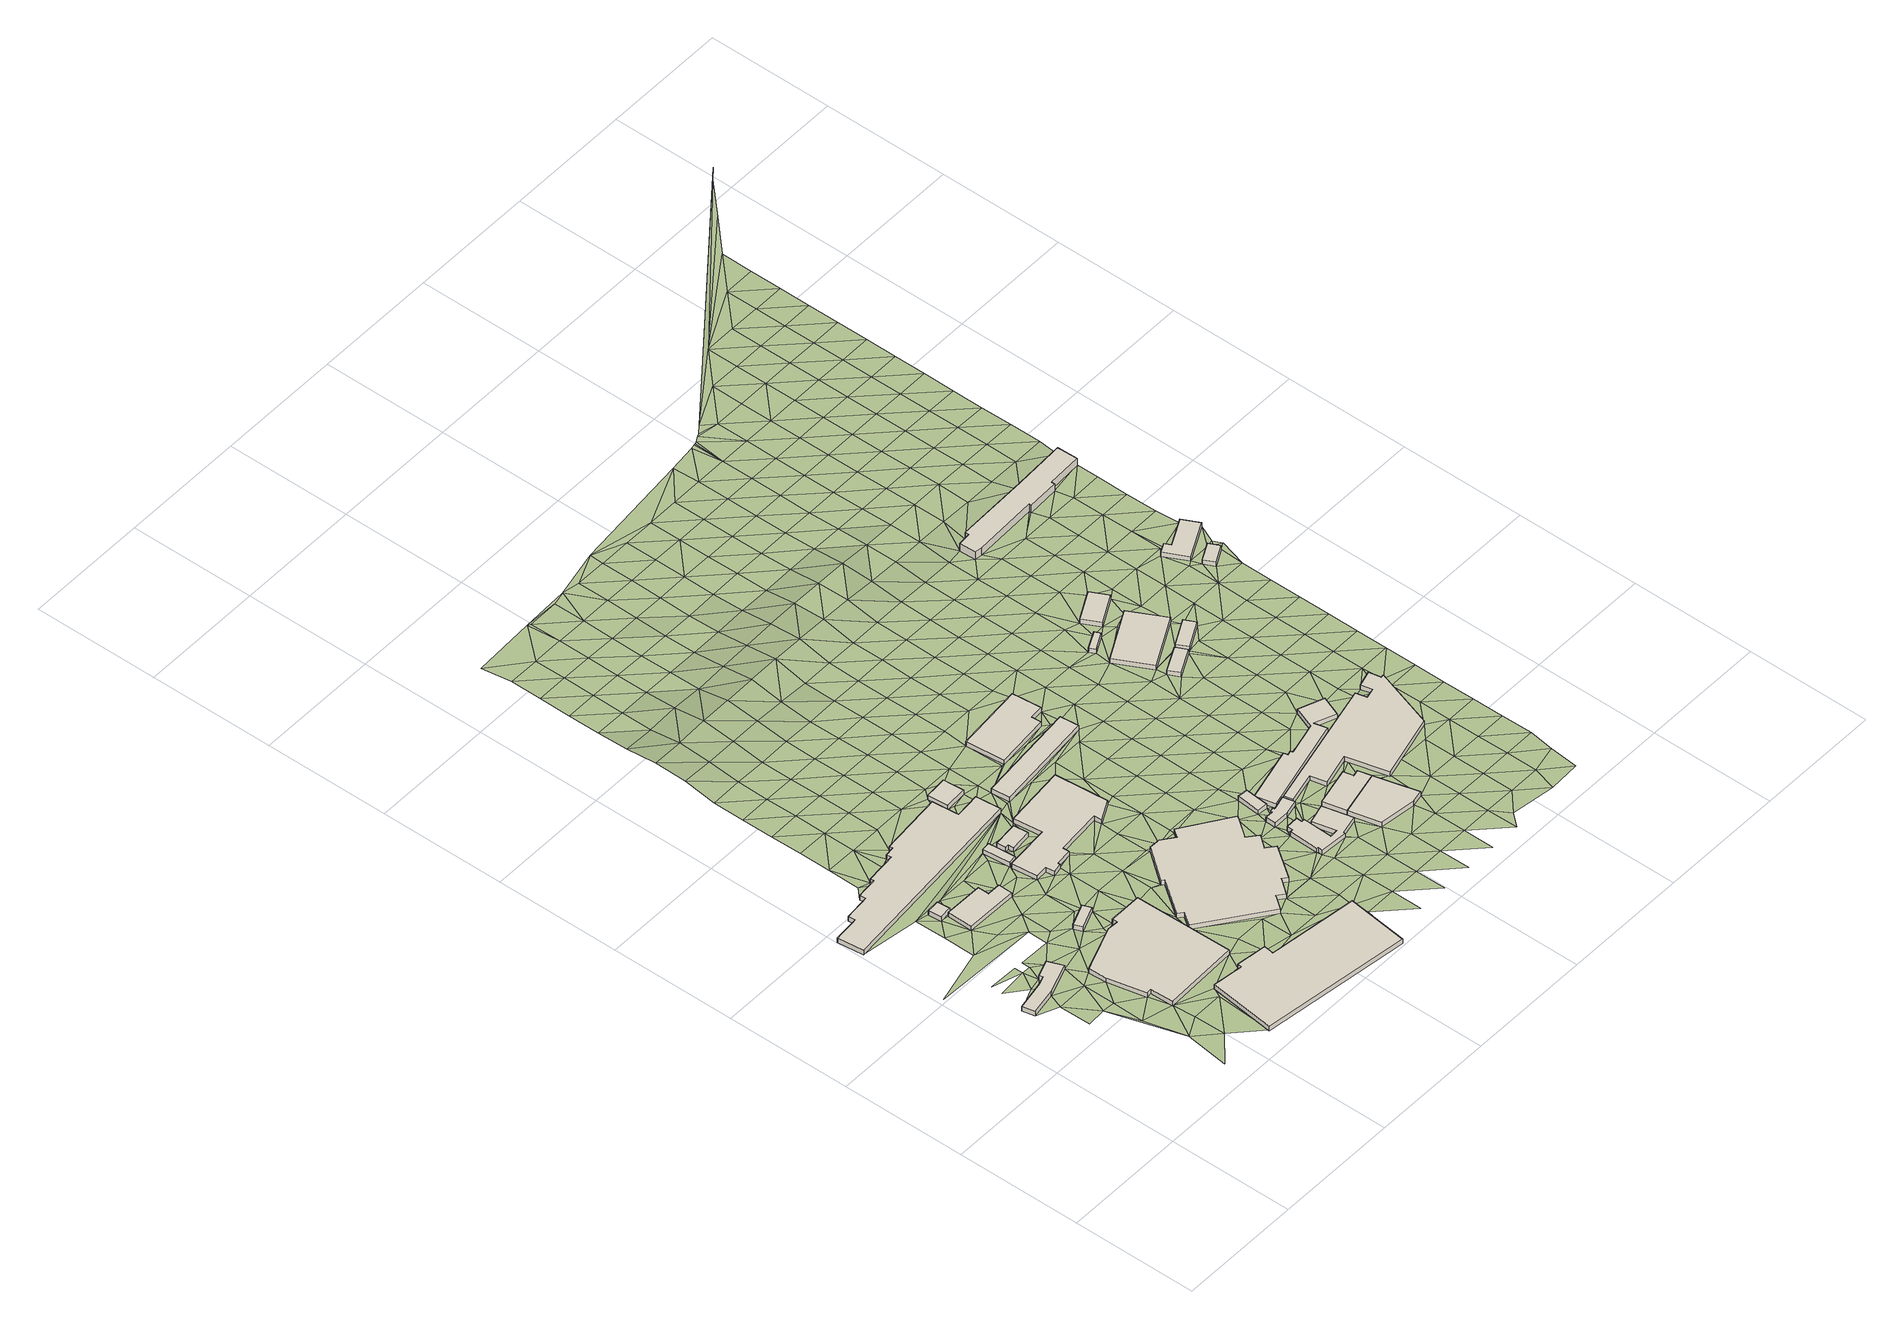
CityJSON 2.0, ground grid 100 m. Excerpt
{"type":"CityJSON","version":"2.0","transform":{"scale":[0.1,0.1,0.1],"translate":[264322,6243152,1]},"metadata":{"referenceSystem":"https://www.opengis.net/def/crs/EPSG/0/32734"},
"CityObjects":{
"building1":{"type":"Building","attributes":{"building":"industrial","building:levels":1,"building_height":4.1,"plus_code":"4FRW3FG2+7CH","ground_height":2.65,"roof_height":6.75},"geometry":[{"type":"Solid","lod":"1","boundaries":[[[[0,1,2,3]],[[1,4,5,2]],[[4,6,7,5]],[[6,8,9,7]],[[8,10,11,9]],[[10,12,13,11]],[[12,14,15,13]],[[14,0,3,15]],[[3,2,5,7,9,11,13,15]],[[14,12,10,8,6,4,1,0]]]]}]},
"building2":{"type":"Building","attributes":{"building":"industrial","building:levels":1,"building_height":4.1,"plus_code":"4FRW3FG2+JFH","ground_height":2.95,"roof_height":7.05},"geometry":[{"type":"Solid","lod":"1","boundaries":[[[[16,17,18,19]],[[17,20,21,18]],[[20,22,23,21]],[[22,16,19,23]],[[19,18,21,23]],[[22,20,17,16]]]]}]},
"building3":{"type":"Building","attributes":{"building":"industrial","building:levels":1,"building_height":4.1,"plus_code":"4FRW3FG2+GHW","ground_height":3.2,"roof_height":7.3},"geometry":[{"type":"Solid","lod":"1","boundaries":[[[[24,25,26,27]],[[25,28,29,26]],[[28,30,31,29]],[[30,32,33,31]],[[32,34,35,33]],[[34,24,27,35]],[[27,26,29,31,33,35]],[[34,32,30,28,25,24]]]]}]},
"building4":{"type":"Building","attributes":{"building":"industrial","building:levels":1,"building_height":4.1,"plus_code":"4FRW3FG2+4P8","ground_height":2.82,"roof_height":6.92},"geometry":[{"type":"Solid","lod":"1","boundaries":[[[[36,37,38,39]],[[37,40,41,38]],[[40,42,43,41]],[[42,44,45,43]],[[44,46,47,45]],[[46,48,49,47]],[[48,50,51,49]],[[50,52,53,51]],[[52,54,55,53]],[[54,36,39,55]],[[39,38,41,43,45,47,49,51,53,55]],[[54,52,50,48,46,44,42,40,37,36]]]]}]},
"building5":{"type":"Building","attributes":{"building":"industrial","building:levels":1,"building_height":4.1,"plus_code":"4FRW3FG2+QJ7","ground_height":2.25,"roof_height":6.35},"geometry":[{"type":"Solid","lod":"1","boundaries":[[[[56,57,58,59]],[[57,60,61,58]],[[60,62,63,61]],[[62,64,65,63]],[[64,66,67,65]],[[66,68,69,67]],[[68,70,71,69]],[[70,72,73,71]],[[72,74,75,73]],[[74,76,77,75]],[[76,78,79,77]],[[78,80,81,79]],[[80,82,83,81]],[[82,84,85,83]],[[84,86,87,85]],[[86,56,59,87]],[[59,58,61,63,65,67,69,71,73,75,77,79,81,83,85,87]],[[86,84,82,80,78,76,74,72,70,68,66,64,62,60,57,56]]]]}]},
"building6":{"type":"Building","attributes":{"building":"industrial","building:levels":1,"building_height":4.1,"plus_code":"4FRW3FG2+8PW","ground_height":2.85,"roof_height":6.95},"geometry":[{"type":"Solid","lod":"1","boundaries":[[[[88,89,90,91]],[[89,92,93,90]],[[92,94,95,93]],[[94,88,91,95]],[[91,90,93,95]],[[94,92,89,88]]]]}]},
"building7":{"type":"Building","attributes":{"building":"industrial","building:levels":1,"building_height":4.1,"plus_code":"4FRW3FF2+RX8","ground_height":3.36,"roof_height":7.46},"geometry":[{"type":"Solid","lod":"1","boundaries":[[[[96,97,98,99]],[[97,100,101,98]],[[100,102,103,101]],[[102,104,105,103]],[[104,106,107,105]],[[106,108,109,107]],[[108,110,111,109]],[[110,96,99,111]],[[99,98,101,103,105,107,109,111]],[[110,108,106,104,102,100,97,96]]]]}]},
"building8":{"type":"Building","attributes":{"building":"industrial","building:levels":1,"building_height":4.1,"plus_code":"4FRW3FG2+JQP","ground_height":2.68,"roof_height":6.78},"geometry":[{"type":"Solid","lod":"1","boundaries":[[[[112,113,114,115]],[[113,116,117,114]],[[116,118,119,117]],[[118,112,115,119]],[[115,114,117,119]],[[118,116,113,112]]]]}]},
"building9":{"type":"Building","attributes":{"building":"industrial","building:levels":1,"building_height":4.1,"plus_code":"4FRW3FG2+JVR","ground_height":2.41,"roof_height":6.51},"geometry":[{"type":"Solid","lod":"1","boundaries":[[[[120,121,122,123]],[[121,124,125,122]],[[124,126,127,125]],[[126,128,129,127]],[[128,130,131,129]],[[130,120,123,131]],[[123,122,125,127,129,131]],[[130,128,126,124,121,120]]]]}]},
"building10":{"type":"Building","attributes":{"building":"industrial","building:levels":1,"building_height":4.1,"plus_code":"4FRW3FG2+HXX","ground_height":2.29,"roof_height":6.39},"geometry":[{"type":"Solid","lod":"1","boundaries":[[[[132,133,134,135]],[[133,136,137,134]],[[136,138,139,137]],[[138,140,141,139]],[[140,142,143,141]],[[142,144,145,143]],[[144,146,147,145]],[[146,148,149,147]],[[148,150,151,149]],[[150,152,153,151]],[[152,154,155,153]],[[154,156,157,155]],[[156,158,159,157]],[[158,132,135,159]],[[135,134,137,139,141,143,145,147,149,151,153,155,157,159]],[[158,156,154,152,150,148,146,144,142,140,138,136,133,132]]]]}]},
"building11":{"type":"Building","attributes":{"building":"industrial","building:levels":1,"building_height":4.1,"plus_code":"4FRW3FG2+VV8","ground_height":2.36,"roof_height":6.46},"geometry":[{"type":"Solid","lod":"1","boundaries":[[[[160,161,162,163]],[[161,164,165,162]],[[164,166,167,165]],[[166,160,163,167]],[[163,162,165,167]],[[166,164,161,160]]]]}]},
"building12":{"type":"Building","attributes":{"building":"industrial","building:levels":1,"building_height":4.1,"plus_code":"4FRW3FG3+54C","ground_height":2.77,"roof_height":6.87},"geometry":[{"type":"Solid","lod":"1","boundaries":[[[[168,169,170,171]],[[169,172,173,170]],[[172,174,175,173]],[[174,176,177,175]],[[176,178,179,177]],[[178,180,181,179]],[[180,182,183,181]],[[182,184,185,183]],[[184,186,187,185]],[[186,188,189,187]],[[188,190,191,189]],[[190,192,193,191]],[[192,194,195,193]],[[194,196,197,195]],[[196,198,199,197]],[[198,200,201,199]],[[200,202,203,201]],[[202,204,205,203]],[[204,168,171,205]],[[171,170,173,175,177,179,181,183,185,187,189,191,193,195,197,199,201,203,205]],[[204,202,200,198,196,194,192,190,188,186,184,182,180,178,176,174,172,169,168]]]]}]},
"building13":{"type":"Building","attributes":{"building":"industrial","building:levels":1,"building_height":4.1,"plus_code":"4FRW3FG3+Q49","ground_height":2.26,"roof_height":6.36},"geometry":[{"type":"Solid","lod":"1","boundaries":[[[[206,207,208,209]],[[207,210,211,208]],[[210,212,213,211]],[[212,206,209,213]],[[209,208,211,213]],[[212,210,207,206]]]]}]},
"building14":{"type":"Building","attributes":{"building":"industrial","building:levels":1,"building_height":4.1,"plus_code":"4FRW3FG3+3FG","ground_height":2.83,"roof_height":6.93},"geometry":[{"type":"Solid","lod":"1","boundaries":[[[[214,215,216,217]],[[215,218,219,216]],[[218,220,221,219]],[[220,222,223,221]],[[222,224,225,223]],[[224,226,227,225]],[[226,228,229,227]],[[228,230,231,229]],[[230,232,233,231]],[[232,234,235,233]],[[234,236,237,235]],[[236,238,239,237]],[[238,240,241,239]],[[240,242,243,241]],[[242,244,245,243]],[[244,214,217,245]],[[217,216,219,221,223,225,227,229,231,233,235,237,239,241,243,245]],[[244,242,240,238,236,234,232,230,228,226,224,222,220,218,215,214]]]]}]},
"building15":{"type":"Building","attributes":{"building":"industrial","building:levels":1,"building_height":4.1,"plus_code":"4FRW3FG3+V5X","ground_height":2.45,"roof_height":6.55},"geometry":[{"type":"Solid","lod":"1","boundaries":[[[[246,247,248,249]],[[247,250,251,248]],[[250,252,253,251]],[[252,254,255,253]],[[254,256,257,255]],[[256,246,249,257]],[[249,248,251,253,255,257]],[[256,254,252,250,247,246]]]]}]},
"building16":{"type":"Building","attributes":{"building":"industrial","building:levels":1,"building_height":4.1,"plus_code":"4FRW3FG3+5CV","ground_height":2.85,"roof_height":6.95},"geometry":[{"type":"Solid","lod":"1","boundaries":[[[[258,259,260,261]],[[259,262,263,260]],[[262,264,265,263]],[[264,266,267,265]],[[266,268,269,267]],[[268,270,271,269]],[[270,272,273,271]],[[272,274,275,273]],[[274,258,261,275]],[[261,260,263,265,267,269,271,273,275]],[[274,272,270,268,266,264,262,259,258]]]]}]},
"building17":{"type":"Building","attributes":{"building":"industrial","building:levels":1,"building_height":4.1,"plus_code":"4FRW3FG3+7C6","ground_height":2.82,"roof_height":6.92},"geometry":[{"type":"Solid","lod":"1","boundaries":[[[[276,277,278,279]],[[277,280,281,278]],[[280,282,283,281]],[[282,276,279,283]],[[279,278,281,283]],[[282,280,277,276]]]]}]},
"building18":{"type":"Building","attributes":{"building":"industrial","building:levels":1,"building_height":4.1,"plus_code":"4FRW3FG3+2JG","ground_height":2.83,"roof_height":6.93},"geometry":[{"type":"Solid","lod":"1","boundaries":[[[[284,285,286,287]],[[285,288,289,286]],[[288,290,291,289]],[[290,292,293,291]],[[292,284,287,293]],[[287,286,289,291,293]],[[292,290,288,285,284]]]]}]},
"building19":{"type":"Building","attributes":{"building":"industrial","building:levels":1,"building_height":4.1,"plus_code":"4FRW3FG3+4J6","ground_height":2.77,"roof_height":6.87},"geometry":[{"type":"Solid","lod":"1","boundaries":[[[[285,284,287,286]],[[284,294,295,287]],[[294,296,297,295]],[[296,298,299,297]],[[298,300,301,299]],[[300,285,286,301]],[[286,287,295,297,299,301]],[[300,298,296,294,284,285]]]]}]},
"building20":{"type":"Building","attributes":{"building":"industrial","building:levels":1,"building_height":4.1,"plus_code":"4FRW3FG3+7MX","ground_height":1.92,"roof_height":6.02},"geometry":[{"type":"Solid","lod":"1","boundaries":[[[[302,303,304,305]],[[303,306,307,304]],[[306,308,309,307]],[[308,310,311,309]],[[310,312,313,311]],[[312,314,315,313]],[[314,316,317,315]],[[316,318,319,317]],[[318,320,321,319]],[[320,322,323,321]],[[322,324,325,323]],[[324,302,305,325]],[[305,304,307,309,311,313,315,317,319,321,323,325]],[[324,322,320,318,316,314,312,310,308,306,303,302]]]]}]},
"building21":{"type":"Building","attributes":{"building":"industrial","building:levels":1,"building_height":4.1,"plus_code":"4FRW3FG3+5QX","ground_height":1.87,"roof_height":5.97},"geometry":[{"type":"Solid","lod":"1","boundaries":[[[[326,327,328,329]],[[327,330,331,328]],[[330,332,333,331]],[[332,334,335,333]],[[334,336,337,335]],[[336,338,339,337]],[[338,340,341,339]],[[340,342,343,341]],[[342,344,345,343]],[[344,346,347,345]],[[346,348,349,347]],[[348,350,351,349]],[[350,352,353,351]],[[352,326,329,353]],[[329,328,331,333,335,337,339,341,343,345,347,349,351,353]],[[352,350,348,346,344,342,340,338,336,334,332,330,327,326]]]]}]},
"building22":{"type":"Building","attributes":{"building":"industrial","building:levels":1,"building_height":4.1,"plus_code":"4FRW3FG3+WJ4","ground_height":2.29,"roof_height":6.39},"geometry":[{"type":"Solid","lod":"1","boundaries":[[[[354,355,356,357]],[[355,358,359,356]],[[358,360,361,359]],[[360,354,357,361]],[[357,356,359,361]],[[360,358,355,354]]]]}]},
"building23":{"type":"Building","attributes":{"building":"industrial","building:levels":1,"building_height":4.1,"plus_code":"4FRW3FG3+PP3","ground_height":2.04,"roof_height":6.14},"geometry":[{"type":"Solid","lod":"1","boundaries":[[[[362,363,364,365]],[[363,366,367,364]],[[366,368,369,367]],[[368,362,365,369]],[[365,364,367,369]],[[368,366,363,362]]]]}]},
"building24":{"type":"Building","attributes":{"building":"industrial","building:levels":1,"building_height":4.1,"plus_code":"4FRW3FG3+RPF","ground_height":2.07,"roof_height":6.17},"geometry":[{"type":"Solid","lod":"1","boundaries":[[[[370,371,372,373]],[[371,374,375,372]],[[374,376,377,375]],[[376,370,373,377]],[[373,372,375,377]],[[376,374,371,370]]]]}]},
"building25":{"type":"Building","attributes":{"building":"industrial","building:levels":1,"building_height":4.1,"plus_code":"4FRW3FG3+XPG","ground_height":2.23,"roof_height":6.33},"geometry":[{"type":"Solid","lod":"1","boundaries":[[[[378,379,380,381]],[[379,382,383,380]],[[382,384,385,383]],[[384,378,381,385]],[[381,380,383,385]],[[384,382,379,378]]]]}]},
"building26":{"type":"Building","attributes":{"building":"industrial","building:levels":1,"building_height":4.1,"plus_code":"4FRW3FG3+PRV","ground_height":1.96,"roof_height":6.06},"geometry":[{"type":"Solid","lod":"1","boundaries":[[[[386,387,388,389]],[[387,390,391,388]],[[390,392,393,391]],[[392,386,389,393]],[[389,388,391,393]],[[392,390,387,386]]]]}]},
"building27":{"type":"Building","attributes":{"address":"WOMAG World of Marble & Granite Marine Drive c/o N1 8005 Cape Town","building":"manufacture","building:levels":2,"operator":"WOMAG","building_height":6.9,"plus_code":"4FRW3FH3+8WP","ground_height":2.04,"roof_height":8.94},"geometry":[{"type":"Solid","lod":"1","boundaries":[[[[394,395,396,397]],[[395,398,399,396]],[[398,400,401,399]],[[400,402,403,401]],[[402,404,405,403]],[[404,406,407,405]],[[406,408,409,407]],[[408,410,411,409]],[[410,412,413,411]],[[412,414,415,413]],[[414,416,417,415]],[[416,394,397,417]],[[397,396,399,401,403,405,407,409,411,413,415,417]],[[416,414,412,410,408,406,404,402,400,398,395,394]]]]}]},
"building28":{"type":"Building","attributes":{"building":"industrial","building:levels":1,"building_height":4.1,"plus_code":"4FRW3FG4+V47","ground_height":1.97,"roof_height":6.07},"geometry":[{"type":"Solid","lod":"1","boundaries":[[[[418,419,420,421]],[[419,422,423,420]],[[422,424,425,423]],[[424,418,421,425]],[[421,420,423,425]],[[424,422,419,418]]]]}]},
"building29":{"type":"Building","attributes":{"building":"industrial","building:levels":1,"building_height":4.1,"plus_code":"4FRW3FG4+W3H","ground_height":2.27,"roof_height":6.37},"geometry":[{"type":"Solid","lod":"1","boundaries":[[[[426,427,428,429]],[[427,430,431,428]],[[430,432,433,431]],[[432,434,435,433]],[[434,436,437,435]],[[436,426,429,437]],[[429,428,431,433,435,437]],[[436,434,432,430,427,426]]]]}]},
"terrain1":{"type":"TINRelief","geometry":[{"type":"CompositeSurface","lod":"1","boundaries":[[[438,10,439]],[[439,440,441]],[[442,443,444]],[[445,446,447]],[[448,449,444]],[[441,446,450]],[[438,439,451]],[[451,439,441]],[[450,452,441]],[[444,443,453]],[[454,455,448]],[[444,453,448]],[[443,456,453]],[[446,457,450]],[[452,451,441]],[[458,446,445]],[[459,460,461]],[[452,450,462]],[[448,453,463]],[[457,446,458]],[[464,438,451]],[[462,450,457]],[[451,452,465]],[[463,453,466]],[[462,465,452]],[[463,466,467]],[[461,25,468]],[[451,465,469]],[[469,464,451]],[[470,458,445]],[[457,471,462]],[[470,445,472]],[[457,458,470]],[[468,473,474]],[[461,475,25]],[[466,476,467]],[[473,468,25]],[[466,464,477]],[[460,475,461]],[[474,473,17]],[[477,464,469]],[[25,24,473]],[[478,457,470]],[[476,466,477]],[[478,470,472]],[[474,17,479]],[[24,480,473]],[[481,482,483]],[[25,475,484]],[[479,17,485]],[[481,483,486]],[[487,481,486]],[[479,485,480]],[[488,477,469]],[[476,489,460]],[[475,460,484]],[[478,490,457]],[[491,476,477]],[[24,34,480]],[[492,493,474]],[[489,476,491]],[[460,489,484]],[[34,479,480]],[[25,484,28]],[[486,494,487]],[[491,477,92]],[[477,488,92]],[[495,487,496]],[[478,497,498]],[[499,494,486]],[[499,486,500]],[[484,489,501]],[[489,491,501]],[[502,479,34]],[[478,498,490]],[[503,495,496]],[[488,504,92]],[[487,494,496]],[[30,34,32]],[[494,499,505]],[[505,499,500]],[[92,504,94]],[[506,504,488]],[[507,28,484]],[[508,506,488]],[[501,491,88]],[[34,30,502]],[[503,509,510]],[[474,479,492]],[[501,507,484]],[[511,494,505]],[[504,506,94]],[[113,479,502]],[[509,503,496]],[[505,512,511]],[[28,513,30]],[[514,510,515]],[[88,507,501]],[[498,106,490]],[[494,516,496]],[[517,502,30]],[[516,494,511]],[[515,510,509]],[[507,518,28]],[[94,506,519]],[[28,518,513]],[[520,521,514]],[[522,88,94]],[[30,513,523]],[[524,525,490]],[[490,106,524]],[[509,496,526]],[[519,506,527]],[[520,514,515]],[[528,507,88]],[[517,30,523]],[[525,527,490]],[[519,522,94]],[[502,517,113]],[[496,516,526]],[[518,507,529]],[[530,521,531]],[[513,518,532]],[[532,523,513]],[[528,88,522]],[[509,533,515]],[[534,535,525]],[[527,525,535]],[[106,104,536]],[[520,531,521]],[[528,529,507]],[[522,519,527]],[[479,113,492]],[[511,537,516]],[[517,523,113]],[[526,533,509]],[[518,529,538]],[[523,532,539]],[[540,530,541]],[[525,524,542]],[[106,542,524]],[[520,515,543]],[[531,541,530]],[[535,544,527]],[[516,537,526]],[[529,528,545]],[[515,533,543]],[[106,536,542]],[[539,124,112]],[[522,527,546]],[[547,548,540]],[[124,539,128]],[[537,511,549]],[[528,522,546]],[[124,121,112]],[[550,531,520]],[[541,547,540]],[[126,124,128]],[[539,532,551]],[[535,552,544]],[[553,525,542]],[[533,526,554]],[[545,528,555]],[[543,550,520]],[[544,546,527]],[[555,556,545]],[[557,548,558]],[[554,526,537]],[[551,128,539]],[[120,112,121]],[[531,559,541]],[[102,536,104]],[[113,112,492]],[[547,558,548]],[[536,553,542]],[[543,533,560]],[[544,552,561]],[[562,555,528]],[[546,562,528]],[[546,544,561]],[[550,559,531]],[[563,564,557]],[[533,554,560]],[[128,551,130]],[[536,565,553]],[[558,563,557]],[[566,555,562]],[[567,550,543]],[[541,568,547]],[[492,112,120]],[[559,569,541]],[[537,549,570]],[[549,571,161]],[[537,572,554]],[[573,564,574]],[[543,560,567]],[[168,546,561]],[[575,161,571]],[[549,161,570]],[[558,547,568]],[[572,537,570]],[[120,130,133]],[[551,133,130]],[[541,569,568]],[[563,574,564]],[[102,565,536]],[[576,562,546]],[[559,550,577]],[[553,565,578]],[[579,580,573]],[[575,571,581]],[[553,578,582]],[[560,554,583]],[[120,133,492]],[[567,577,550]],[[161,575,164]],[[562,584,566]],[[558,585,563]],[[546,168,576]],[[583,554,572]],[[574,579,573]],[[586,582,578]],[[587,569,559]],[[568,585,558]],[[570,588,572]],[[581,164,575]],[[560,589,567]],[[133,590,492]],[[591,562,576]],[[577,587,559]],[[565,592,578]],[[574,563,593]],[[594,595,102]],[[589,560,583]],[[212,590,133]],[[591,596,562]],[[597,581,492]],[[592,565,102]],[[585,593,563]],[[562,596,584]],[[576,168,204]],[[598,586,578]],[[597,492,590]],[[577,567,599]],[[569,600,568]],[[581,601,164]],[[602,603,586]],[[587,604,569]],[[591,576,204]],[[583,572,605]],[[164,601,588]],[[579,606,580]],[[574,607,579]],[[605,572,588]],[[599,567,589]],[[601,581,597]],[[212,597,590]],[[602,586,598]],[[608,212,133]],[[585,568,600]],[[592,598,578]],[[569,604,600]],[[593,607,574]],[[587,577,609]],[[601,605,588]],[[583,610,589]],[[595,611,102]],[[609,577,599]],[[585,612,593]],[[613,591,204]],[[204,202,200]],[[583,605,610]],[[579,607,614]],[[596,591,613]],[[102,615,592]],[[587,616,604]],[[595,617,611]],[[618,204,200]],[[602,598,619]],[[612,585,600]],[[133,620,608]],[[597,621,601]],[[599,589,622]],[[606,579,614]],[[587,609,616]],[[618,613,204]],[[615,598,592]],[[605,601,621]],[[607,593,623]],[[622,589,610]],[[102,611,615]],[[624,602,619]],[[625,596,613]],[[626,600,604]],[[593,612,623]],[[609,599,627]],[[250,621,597]],[[604,616,626]],[[598,628,619]],[[610,605,629]],[[630,614,607]],[[627,599,622]],[[614,631,606]],[[632,618,200]],[[600,633,612]],[[598,615,634]],[[629,605,621]],[[613,635,625]],[[630,607,623]],[[613,618,632]],[[624,619,628]],[[636,637,624]],[[638,616,609]],[[639,598,634]],[[639,628,598]],[[633,600,626]],[[250,597,640]],[[641,622,610]],[[631,614,642]],[[638,609,627]],[[635,643,625]],[[625,643,620]],[[644,615,611]],[[621,250,629]],[[623,612,645]],[[646,608,620]],[[200,647,632]],[[629,641,610]],[[630,642,614]],[[648,212,608]],[[649,636,647]],[[636,624,650]],[[651,606,631]],[[613,652,635]],[[653,644,611]],[[650,624,628]],[[645,612,633]],[[628,639,654]],[[627,622,655]],[[626,616,656]],[[632,652,613]],[[638,657,616]],[[620,643,646]],[[634,615,658]],[[623,659,630]],[[655,622,641]],[[642,651,631]],[[660,636,650]],[[643,635,661]],[[647,636,662]],[[633,626,656]],[[644,658,615]],[[634,663,639]],[[656,616,657]],[[623,645,659]],[[636,660,662]],[[664,638,627]],[[652,661,635]],[[665,650,666]],[[660,650,665]],[[667,640,597]],[[651,668,606]],[[642,630,669]],[[627,655,664]],[[647,276,632]],[[277,647,662]],[[641,629,670]],[[633,671,645]],[[646,648,608]],[[658,672,634]],[[659,669,630]],[[672,663,634]],[[665,673,660]],[[674,652,632]],[[643,675,646]],[[676,657,638]],[[661,677,643]],[[640,678,250]],[[647,277,276]],[[651,642,668]],[[671,633,656]],[[662,679,277]],[[680,679,662]],[[641,670,655]],[[673,665,681]],[[676,638,664]],[[224,682,683]],[[682,224,684]],[[276,674,632]],[[644,685,658]],[[645,686,659]],[[687,684,681]],[[280,277,679]],[[643,677,675]],[[688,642,669]],[[689,663,672]],[[688,668,642]],[[661,652,690]],[[657,691,656]],[[679,692,280]],[[644,693,685]],[[686,645,671]],[[694,664,655]],[[692,695,696]],[[674,690,652]],[[696,280,692]],[[657,676,691]],[[274,681,684]],[[673,681,274]],[[672,658,697]],[[698,689,672]],[[224,222,684]],[[696,699,280]],[[669,659,700]],[[655,670,694]],[[674,276,282]],[[629,701,670]],[[699,282,280]],[[696,695,258]],[[648,646,675]],[[702,677,661]],[[671,656,703]],[[704,658,685]],[[700,659,686]],[[684,705,274]],[[640,706,678]],[[697,658,704]],[[664,707,676]],[[688,708,668]],[[684,222,705]],[[702,661,690]],[[698,672,697]],[[656,691,703]],[[258,709,696]],[[669,710,688]],[[667,706,640]],[[694,707,664]],[[711,258,274]],[[258,711,709]],[[711,274,705]],[[712,675,677]],[[686,671,713]],[[282,714,674]],[[710,669,700]],[[698,285,222]],[[285,698,697]],[[674,714,690]],[[222,715,705]],[[716,691,676]],[[712,677,702]],[[285,715,222]],[[703,713,671]],[[717,694,670]],[[708,688,718]],[[719,678,720]],[[707,716,676]],[[720,678,706]],[[721,704,685]],[[708,722,668]],[[700,686,723]],[[675,724,648]],[[718,688,710]],[[282,699,725]],[[705,726,711]],[[667,720,706]],[[702,690,727]],[[728,703,691]],[[729,721,685]],[[715,730,705]],[[701,717,670]],[[712,724,675]],[[723,686,713]],[[731,697,704]],[[707,694,732]],[[727,690,714]],[[716,728,691]],[[733,710,700]],[[694,717,732]],[[667,648,734]],[[735,708,718]],[[736,696,709]],[[282,725,714]],[[702,737,712]],[[730,726,705]],[[721,738,704]],[[734,720,667]],[[733,700,723]],[[648,724,734]],[[708,735,722]],[[716,707,739]],[[713,703,740]],[[737,702,727]],[[731,704,738]],[[728,741,703]],[[730,715,298]],[[720,742,701]],[[743,718,710]],[[732,739,707]],[[724,712,744]],[[723,713,740]],[[703,741,740]],[[743,710,733]],[[742,720,734]],[[701,745,717]],[[746,727,714]],[[716,747,728]],[[744,712,737]],[[732,717,745]],[[748,735,718]],[[739,747,716]],[[749,738,721]],[[724,750,734]],[[714,725,746]],[[723,751,733]],[[742,745,701]],[[752,731,738]],[[748,718,743]],[[737,727,753]],[[741,728,754]],[[755,749,721]],[[750,724,744]],[[740,751,723]],[[756,722,735]],[[757,739,732]],[[753,727,746]],[[747,754,728]],[[730,298,758]],[[759,294,298]],[[742,734,760]],[[743,733,761]],[[762,725,763]],[[757,732,745]],[[764,752,738]],[[756,735,748]],[[762,746,725]],[[696,736,765]],[[766,744,737]],[[767,768,752]],[[764,738,749]],[[750,760,734]],[[751,761,733]],[[294,769,298]],[[747,739,770]],[[771,749,755]],[[740,741,772]],[[752,773,767]],[[294,768,773]],[[766,737,753]],[[768,767,773]],[[754,774,741]],[[298,769,758]],[[742,775,745]],[[770,739,757]],[[769,294,773]],[[776,750,744]],[[746,762,777]],[[751,740,772]],[[748,743,778]],[[742,760,775]],[[741,774,772]],[[752,779,773]],[[761,780,743]],[[769,773,758]],[[779,752,764]],[[777,753,746]],[[762,781,782]],[[783,754,747]],[[776,744,766]],[[722,756,784]],[[757,745,785]],[[756,748,778]],[[783,747,770]],[[786,749,771]],[[743,780,778]],[[786,764,749]],[[760,750,787]],[[709,788,736]],[[751,789,761]],[[745,775,785]],[[766,753,790]],[[791,774,754]],[[762,782,777]],[[773,779,792]],[[776,787,750]],[[789,751,772]],[[757,793,770]],[[753,777,790]],[[791,754,783]],[[794,775,760]],[[795,779,764]],[[780,761,796]],[[757,785,793]],[[778,784,756]],[[776,766,797]],[[787,794,760]],[[764,786,795]],[[796,761,789]],[[771,798,786]],[[783,770,799]],[[772,774,800]],[[785,775,355]],[[766,790,797]],[[791,801,774]],[[776,802,787]],[[780,803,778]],[[775,794,358]],[[793,799,770]],[[782,303,777]],[[303,790,777]],[[355,775,358]],[[779,804,792]],[[789,772,800]],[[779,795,805]],[[773,792,806]],[[774,801,800]],[[796,803,780]],[[802,776,807]],[[808,794,787]],[[791,783,809]],[[776,797,810]],[[776,810,807]],[[802,808,787]],[[811,765,812]],[[793,785,813]],[[814,722,784]],[[804,779,805]],[[815,784,778]],[[809,783,799]],[[785,355,813]],[[816,795,786]],[[788,765,736]],[[789,817,796]],[[815,778,803]],[[816,786,798]],[[797,790,818]],[[819,801,791]],[[818,790,303]],[[358,794,360]],[[817,789,800]],[[820,799,793]],[[819,791,809]],[[821,805,795]],[[792,804,806]],[[803,796,822]],[[802,363,808]],[[355,354,813]],[[820,793,813]],[[815,823,784]],[[797,824,810]],[[765,788,812]],[[821,795,816]],[[810,362,807]],[[817,822,796]],[[818,303,302]],[[809,799,825]],[[800,801,826]],[[827,360,794]],[[824,797,818]],[[819,828,801]],[[798,829,816]],[[803,830,815]],[[825,799,820]],[[831,813,354]],[[363,387,808]],[[832,804,805]],[[820,813,831]],[[817,800,826]],[[833,805,821]],[[354,360,382]],[[788,302,812]],[[801,828,826]],[[830,803,822]],[[834,819,809]],[[382,831,354]],[[824,835,810]],[[835,362,810]],[[814,784,823]],[[827,794,836]],[[832,805,833]],[[823,815,837]],[[382,360,827]],[[834,809,825]],[[806,804,832]],[[816,838,821]],[[387,839,808]],[[363,362,390]],[[390,387,363]],[[818,302,840]],[[841,822,817]],[[838,816,829]],[[830,837,815]],[[824,818,840]],[[842,302,788]],[[843,828,819]],[[362,835,390]],[[831,844,820]],[[826,841,817]],[[825,820,844]],[[843,819,834]],[[842,840,302]],[[845,833,821]],[[382,827,836]],[[376,808,839]],[[846,390,835]],[[830,822,847]],[[848,788,849]],[[850,823,837]],[[842,788,338]],[[835,824,851]],[[821,838,845]],[[852,806,832]],[[828,853,826]],[[841,847,822]],[[338,788,848]],[[825,854,834]],[[850,814,823]],[[851,824,840]],[[855,844,831]],[[853,828,843]],[[846,392,390]],[[832,833,856]],[[382,836,857]],[[852,858,806]],[[859,837,830]],[[839,387,860]],[[844,854,825]],[[846,835,861]],[[416,843,834]],[[862,841,826]],[[845,856,833]],[[858,863,806]],[[847,859,830]],[[338,864,842]],[[840,842,864]],[[861,835,851]],[[853,862,826]],[[865,852,832]],[[866,850,837]],[[836,376,867]],[[868,416,834]],[[868,834,854]],[[376,839,860]],[[843,414,853]],[[414,843,416]],[[857,836,867]],[[869,847,841]],[[865,832,856]],[[864,338,870]],[[859,866,837]],[[846,871,392]],[[840,872,851]],[[861,871,846]],[[841,862,869]],[[870,873,863]],[[844,855,874]],[[855,857,875]],[[876,858,852]],[[874,854,844]],[[872,840,864]],[[870,863,864]],[[850,877,814]],[[878,416,868]],[[875,857,867]],[[879,376,860]],[[860,392,879]],[[847,880,859]],[[876,852,865]],[[866,881,850]],[[853,414,882]],[[883,861,851]],[[874,855,875]],[[376,884,867]],[[885,863,858]],[[880,847,869]],[[410,414,412]],[[881,877,850]],[[871,879,392]],[[868,854,886]],[[853,887,862]],[[883,851,872]],[[410,882,414]],[[888,866,859]],[[885,858,876]],[[886,854,874]],[[889,864,863]],[[884,376,879]],[[890,878,868]],[[891,871,861]],[[875,867,892]],[[869,862,887]],[[853,882,887]],[[888,859,880]],[[889,872,864]],[[883,891,861]],[[889,863,885]],[[874,875,892]],[[866,893,881]],[[894,877,881]],[[892,867,884]],[[890,868,886]],[[895,894,881]],[[869,896,880]],[[895,881,897]],[[893,866,888]],[[883,872,898]],[[871,899,879]],[[891,900,871]],[[896,869,887]],[[886,874,901]],[[410,902,882]],[[898,872,889]],[[903,897,881]],[[884,879,899]],[[888,880,904]],[[871,900,899]],[[892,901,874]],[[890,905,878]],[[903,881,893]],[[883,906,891]],[[904,880,896]],[[907,897,903]],[[886,908,890]],[[882,909,887]],[[906,883,898]],[[884,910,892]],[[911,893,888]],[[901,908,886]],[[912,907,913]],[[891,914,900]],[[896,887,909]],[[915,884,899]],[[882,902,909]],[[888,904,911]],[[913,907,903]],[[913,916,912]],[[914,891,906]],[[910,884,915]],[[902,410,917]],[[892,918,901]],[[903,893,919]],[[908,920,890]],[[900,921,899]],[[896,922,904]],[[923,890,920]],[[923,905,890]],[[892,910,918]],[[911,919,893]],[[914,921,900]],[[924,915,899]],[[922,896,909]],[[913,903,925]],[[924,899,418]],[[915,426,910]],[[426,915,924]],[[908,901,926]],[[927,911,904]],[[918,928,901]],[[919,925,903]],[[899,929,418]],[[918,910,930]],[[931,909,902]],[[899,921,929]],[[913,932,916]],[[904,922,927]],[[920,908,926]],[[901,928,926]],[[924,933,426]],[[918,930,928]],[[919,911,934]],[[925,935,913]],[[902,917,931]],[[936,923,920]],[[909,937,922]],[[927,934,911]],[[418,929,938]],[[937,909,931]],[[932,913,935]],[[939,930,940]],[[941,925,919]],[[942,920,926]],[[939,928,930]],[[927,922,943]],[[426,933,944]],[[942,936,920]],[[934,941,919]],[[938,945,933]],[[946,938,929]],[[943,922,937]],[[933,945,947]],[[928,948,926]],[[946,945,938]],[[946,947,945]],[[916,932,949]],[[927,950,934]],[[935,925,951]],[[931,917,952]],[[933,947,944]],[[941,953,925]],[[928,939,948]],[[937,931,952]],[[950,927,943]],[[954,942,926]],[[932,935,951]],[[925,953,951]],[[941,934,955]],[[926,948,954]],[[937,956,943]],[[955,934,950]],[[957,936,942]],[[936,957,958]],[[956,937,952]],[[953,941,959]],[[960,952,917]],[[954,961,942]],[[962,932,951]],[[950,943,963]],[[959,941,955]],[[961,957,942]],[[963,943,956]],[[962,949,932]],[[953,964,951]],[[950,965,955]],[[964,953,959]],[[966,956,952]],[[965,950,963]],[[962,951,967]],[[960,966,952]],[[959,955,968]],[[967,951,964]],[[960,957,969]],[[963,956,970]],[[968,955,965]],[[962,971,949]],[[966,970,956]],[[959,972,964]],[[971,962,967]],[[973,965,963]],[[972,959,968]],[[963,970,973]],[[967,964,974]],[[949,971,975]],[[968,965,976]],[[974,964,972]],[[976,965,973]],[[967,977,971]],[[978,972,968]],[[977,967,974]],[[978,968,976]],[[979,949,975]],[[949,980,916]],[[971,981,975]],[[974,972,982]],[[981,971,977]],[[972,978,982]],[[983,977,974]],[[984,975,981]],[[974,982,983]],[[979,975,984]],[[985,981,977]],[[977,983,985]],[[949,979,986]],[[984,981,987]],[[981,985,987]],[[988,979,984]],[[987,988,984]],[[949,986,989]],[[990,979,988]],[[979,990,986]],[[980,991,916]],[[949,989,980]]]}]}
},
"vertices":[
[724,1702,16],[588,1651,16],[588,1651,58],[724,1702,58],[598,1623,16],[598,1623,58],[528,1597,16],[528,1597,58],[294,1553,16],[294,1553,58],[312,1453,16],[312,1453,58],[526,1490,16],[526,1490,58],[773,1582,16],[773,1582,58],
[686,2612,19],[585,2605,19],[585,2605,61],[686,2612,61],[593,2503,19],[593,2503,61],[693,2510,19],[693,2510,61],
[655,2492,22],[652,2291,22],[652,2291,63],[655,2492,63],[1067,2285,22],[1067,2285,63],[1069,2398,22],[1069,2398,63],[962,2399,22],[962,2399,63],[963,2488,22],[963,2488,63],
[1572,1616,18],[1309,1615,18],[1309,1615,59],[1572,1616,59],[1310,1573,18],[1310,1573,59],[1220,1578,18],[1220,1578,59],[852,1438,18],[852,1438,59],[858,1295,18],[858,1295,59],[922,992,18],[922,992,59],[967,996,18],[967,996,59],[971,811,18],[971,811,59],[1584,831,18],[1584,831,59],
[1635,2855,12],[1615,3054,12],[1615,3054,54],[1635,2855,54],[1413,3035,12],[1413,3035,54],[1392,3246,12],[1392,3246,54],[885,3196,12],[885,3196,54],[888,3168,12],[888,3168,54],[813,3160,12],[813,3160,54],[817,3121,12],[817,3121,54],[570,3097,12],[570,3097,54],[573,3068,12],[573,3068,54],[407,3052,12],[407,3052,54],[411,3004,12],[411,3004,54],[206,2984,12],[206,2984,54],[211,2928,12],[211,2928,54],[3,2908,12],[3,2908,54],[24,2699,12],[24,2699,54],
[1281,1856,19],[1100,1783,19],[1100,1783,59],[1281,1856,59],[1127,1715,19],[1127,1715,59],[1308,1788,19],[1308,1788,59],
[1268,697,24],[1199,162,24],[1199,162,65],[1268,697,65],[2397,9,24],[2397,9,65],[2460,497,24],[2460,497,65],[1746,589,24],[1746,589,65],[1756,669,24],[1756,669,65],[1514,700,24],[1514,700,65],[1510,666,24],[1510,666,65],
[1328,2705,17],[1260,2699,17],[1260,2699,58],[1328,2705,58],[1280,2483,17],[1280,2483,58],[1347,2489,17],[1347,2489,58],
[1566,2686,14],[1368,2667,14],[1368,2667,55],[1566,2686,55],[1375,2594,14],[1375,2594,55],[1401,2597,14],[1401,2597,55],[1406,2551,14],[1406,2551,55],[1578,2568,14],[1578,2568,55],
[2110,2781,13],[1614,2730,13],[1614,2730,54],[2110,2781,54],[1641,2501,13],[1641,2501,54],[1283,2469,13],[1283,2469,54],[1305,2262,13],[1305,2262,54],[1402,2269,13],[1402,2269,54],[1409,2199,13],[1409,2199,54],[1485,2215,13],[1485,2215,54],[1485,2232,13],[1485,2232,54],[1618,2246,13],[1618,2246,54],[1615,2296,13],[1615,2296,54],[1980,2332,13],[1980,2332,54],[1983,2271,13],[1983,2271,54],[2148,2355,13],[2148,2355,54],
[1417,3307,14],[1429,3141,14],[1429,3141,55],[1417,3307,55],[1609,3154,14],[1609,3154,55],[1597,3320,14],[1597,3320,55],
[1988,1856,18],[1793,1602,18],[1793,1602,59],[1988,1856,59],[1813,1583,18],[1813,1583,59],[1624,1321,18],[1624,1321,59],[1662,1287,18],[1662,1287,59],[1595,1187,18],[1595,1187,59],[2098,819,18],[2098,819,59],[2175,922,18],[2175,922,59],[2230,879,18],[2230,879,59],[2322,997,18],[2322,997,59],[2360,966,18],[2360,966,59],[2537,1213,18],[2537,1213,59],[2471,1270,18],[2471,1270,59],[2546,1366,18],[2546,1366,59],[2467,1433,18],[2467,1433,59],[2587,1597,18],[2587,1597,59],[2224,1842,18],[2224,1842,59],[2178,1777,18],[2178,1777,59],[2080,1853,18],[2080,1853,59],
[2567,2956,13],[2552,3105,13],[2552,3105,54],[2567,2956,54],[1737,3023,13],[1737,3023,54],[1752,2874,13],[1752,2874,54],
[2699,955,18],[2921,942,18],[2921,942,59],[2699,955,59],[2921,957,18],[2921,957,59],[3074,993,18],[3074,993,59],[3017,1231,18],[3017,1231,59],[2861,1189,18],[2861,1189,59],[2904,1002,18],[2904,1002,59],[2840,999,18],[2840,999,59],[2848,1236,18],[2848,1236,59],[2821,1237,18],[2821,1237,59],[2824,1282,18],[2824,1282,59],[2723,1280,18],[2723,1280,59],[2722,1233,18],[2722,1233,59],[2698,1233,18],[2698,1233,59],[2692,997,18],[2692,997,59],[2702,995,18],[2702,995,59],
[2512,3487,14],[1967,3434,14],[1967,3434,56],[2512,3487,56],[1997,3125,14],[1997,3125,56],[2432,3168,14],[2432,3168,56],[2425,3244,14],[2425,3244,56],[2535,3255,14],[2535,3255,56],
[2915,1482,19],[2800,1451,19],[2800,1451,59],[2915,1482,59],[2795,1466,19],[2795,1466,59],[2761,1457,19],[2761,1457,59],[2763,1443,19],[2763,1443,59],[2699,1445,19],[2699,1445,59],[2697,1362,19],[2697,1362,59],[2821,1361,19],[2821,1361,59],[2938,1391,19],[2938,1391,59],
[2733,1712,18],[2717,1525,18],[2717,1525,59],[2733,1712,59],[2797,1519,18],[2797,1519,59],[2813,1705,18],[2813,1705,59],
[3452,1153,18],[3093,1069,18],[3093,1069,59],[3452,1153,59],[3153,822,18],[3153,822,59],[3446,786,18],[3446,786,59],[3544,808,18],[3544,808,59],
[3427,1259,18],[3427,1259,59],[3376,1247,18],[3376,1247,59],[3357,1327,18],[3357,1327,59],[3049,1255,18],[3049,1255,59],
[3816,1866,9],[3620,1942,9],[3620,1942,50],[3816,1866,50],[3554,1771,9],[3554,1771,50],[3292,1705,9],[3292,1705,50],[3287,1724,9],[3287,1724,50],[3253,1715,9],[3253,1715,50],[3244,1748,9],[3244,1748,50],[2807,1637,9],[2807,1637,50],[2844,1478,9],[2844,1478,50],[3614,1672,9],[3614,1672,50],[3588,1774,9],[3588,1774,50],[3755,1710,9],[3755,1710,50],
[3477,1414,9],[3560,1087,9],[3560,1087,50],[3477,1414,50],[4076,1223,9],[4076,1223,50],[4234,1709,9],[4234,1709,50],[4209,1706,9],[4209,1706,50],[4190,1801,9],[4190,1801,50],[4060,1764,9],[4060,1764,50],[4084,1676,9],[4084,1676,50],[4004,1656,9],[4004,1656,50],[3983,1744,9],[3983,1744,50],[2935,1489,9],[2935,1489,50],[2950,1418,9],[2950,1418,50],[3191,1477,9],[3191,1477,50],[3220,1348,9],[3220,1348,50],
[3308,3444,13],[3166,3373,13],[3166,3373,54],[3308,3444,54],[3189,3327,13],[3189,3327,54],[3331,3398,13],[3331,3398,54],
[3588,2854,10],[3543,2943,10],[3543,2943,51],[3588,2854,51],[3342,2842,10],[3342,2842,51],[3387,2753,10],[3387,2753,51],
[3591,3419,11],[3182,3202,11],[3182,3202,52],[3591,3419,52],[3332,2923,11],[3332,2923,52],[3741,3140,11],[3741,3140,52],
[3573,3717,12],[3338,3593,12],[3338,3593,53],[3573,3717,53],[3411,3455,12],[3411,3455,53],[3646,3579,12],[3646,3579,53],
[3776,3066,10],[3564,2955,10],[3564,2955,51],[3776,3066,51],[3610,2867,10],[3610,2867,51],[3822,2978,10],[3822,2978,51],
[3415,4506,10],[3934,4528,10],[3934,4528,79],[3415,4506,79],[3932,4509,10],[3932,4509,79],[4188,4520,10],[4188,4520,79],[4187,4544,10],[4187,4544,79],[4468,4558,10],[4468,4558,79],[4462,4723,10],[4462,4723,79],[4047,4703,10],[4047,4703,79],[3456,4685,10],[3456,4685,79],[3455,4652,10],[3455,4652,79],[3351,4644,10],[3351,4644,79],[3356,4514,10],[3356,4514,79],
[4334,3241,10],[4476,3315,10],[4476,3315,51],[4334,3241,51],[4433,3400,10],[4433,3400,51],[4290,3327,10],[4290,3327,51],
[4260,3401,13],[4555,3549,13],[4555,3549,54],[4260,3401,54],[4487,3683,13],[4487,3683,54],[4267,3572,13],[4267,3572,54],[4243,3620,13],[4243,3620,54],[4168,3583,13],[4168,3583,54],
[526,1490,18],[485,1380,18],[485,1125,18],[638,1133,21],[294,1553,18],[528,1597,20],[485,1630,20],[983,375,29],[814,538,24],[766,186,32],[567,1771,21],[333,1754,20],[734,875,18],[734,1380,21],[734,1125,21],[588,1651,20],[566,1840,21],[335,1846,20],[598,1623,20],[971,811,22],[983,625,26],[40,2018,18],[888,1987,22],[485,2130,21],[922,992,22],[635,1767,23],[773,1582,22],[858,1295,21],[724,1702,22],[636,1837,23],[485,2380,23],[852,1438,21],[1232,625,26],[967,996,22],[1199,162,32],[593,2503,23],[485,2630,19],[734,2130,22],[883,1829,22],[983,1630,21],[1268,697,26],[734,2630,20],[693,2510,20],[485,3130,15],[407,3052,15],[573,3068,15],[983,2130,22],[686,2612,20],[570,3097,15],[485,3380,15],[1220,1578,19],[983,1880,22],[1584,831,21],[1100,1783,22],[1635,2855,13],[24,2699,16],[734,3380,15],[485,3630,16],[734,3630,16],[1510,666,25],[1514,700,25],[734,3130,15],[817,3121,15],[1232,1880,19],[983,2630,19],[485,3880,14],[1232,1630,19],[813,3160,15],[1309,1615,19],[1232,2130,19],[1310,1573,19],[734,3880,16],[485,4130,10],[885,3196,15],[888,3168,15],[1232,2380,18],[485,4380,9],[734,4130,12],[983,3380,15],[1232,2630,17],[1305,2262,18],[1482,1630,19],[734,4380,15],[485,4630,58],[1482,1880,19],[1280,2483,18],[1731,875,21],[1595,1187,19],[983,3630,16],[1572,1616,19],[1482,2130,18],[1409,2199,18],[485,4885,62],[734,4630,47],[1283,2469,18],[983,3880,15],[1662,1287,20],[1624,1321,20],[1980,625,23],[1232,3380,16],[1402,2269,16],[1347,2489,18],[485,5135,36],[734,4885,61],[1980,875,21],[983,4130,9],[1731,1630,20],[1485,2215,18],[1731,1880,18],[734,5135,24],[485,5385,24],[1392,3246,14],[983,4380,11],[1641,2501,15],[1813,1583,20],[2098,819,21],[1232,3630,17],[1618,2246,17],[1485,2232,18],[485,5635,26],[734,5385,21],[983,4630,48],[1232,3880,15],[1793,1602,20],[1731,2130,17],[734,5635,28],[485,5885,30],[2229,625,22],[1615,2296,15],[1232,4130,9],[983,5135,38],[983,4885,76],[1417,3307,15],[1413,3035,14],[1482,3380,15],[485,6135,27],[734,5885,28],[1482,3130,14],[1980,1880,18],[1232,4380,14],[2229,875,19],[734,6135,26],[453,6370,25],[1615,3054,14],[2175,922,19],[1482,3630,17],[1980,2332,15],[983,5385,21],[2230,879,19],[1232,4630,48],[1597,3320,15],[1482,3880,18],[1731,2880,13],[1980,2130,16],[2478,625,21],[983,5635,21],[2397,9,28],[2478,375,24],[1983,2271,15],[1737,3023,14],[2478,875,19],[1482,4130,12],[1232,5135,26],[1731,3130,14],[2360,966,19],[2322,997,19],[1232,4885,79],[1731,3380,15],[961,6397,22],[983,5885,26],[1980,2880,14],[1482,4380,8],[1731,3630,16],[2727,375,23],[1232,5385,19],[2229,2130,17],[983,6135,25],[2727,625,21],[1482,4630,34],[2727,125,27],[2229,1880,18],[2478,1125,19],[2110,2781,15],[1980,3130,14],[1731,3880,18],[1232,5635,14],[2537,1213,19],[2148,2355,17],[1482,4885,83],[1731,4130,16],[2692,997,19],[1967,3434,15],[1232,5885,21],[983,6385,22],[2478,1880,18],[1482,5135,43],[2727,875,19],[2229,2380,17],[2546,1366,20],[2471,1270,20],[1731,4380,12],[2699,955,19],[2229,3130,15],[1980,3630,16],[1232,6135,25],[2229,2630,16],[2976,375,23],[1482,5385,18],[2229,2880,15],[2587,1597,19],[2567,2956,15],[2467,1433,20],[2698,1233,19],[1232,6385,22],[2478,2130,17],[2976,125,27],[2702,995,19],[1980,3880,14],[1731,4885,83],[1731,4630,18],[2976,625,21],[1482,5635,10],[2697,1362,20],[2478,2380,17],[2699,1445,20],[2921,942,19],[1980,4130,10],[2723,1280,20],[2722,1233,19],[2552,3105,15],[1345,6411,22],[1482,5885,22],[2229,3630,16],[1731,5135,52],[2976,875,19],[2821,1361,20],[2727,1880,17],[2478,2880,15],[1980,4380,9],[2478,2630,16],[2432,3168,15],[2761,1457,20],[2763,1443,20],[2824,1282,20],[2840,999,19],[2904,1002,19],[2848,1236,19],[3225,375,23],[1731,5385,19],[2821,1237,19],[1482,6135,22],[2921,957,19],[2727,2130,16],[1980,4630,17],[2795,1466,20],[3225,125,27],[2229,3880,14],[2800,1451,20],[2844,1478,20],[3153,822,19],[3074,993,19],[2807,1637,18],[1731,5635,10],[2512,3487,15],[2727,2380,16],[1980,4885,81],[3225,625,22],[2976,1380,19],[2478,3130,15],[2229,4130,9],[1482,6385,22],[2935,1489,19],[1731,5885,16],[2950,1418,19],[2727,2630,15],[1980,5135,64],[2976,1880,16],[3049,1255,19],[2229,4380,15],[2478,3630,15],[1731,6135,22],[2425,3244,15],[2535,3255,15],[3474,375,24],[1733,6494,22],[1980,5385,27],[2727,2880,15],[3244,1748,16],[3191,1477,18],[2976,2130,15],[2229,4630,18],[3474,125,27],[3220,1348,18],[3446,786,21],[2478,3880,12],[1980,5635,19],[2727,3130,15],[1731,6385,22],[3474,1630,14],[2976,2380,14],[3474,625,22],[2478,4130,8],[2229,5135,64],[2229,4885,74],[2727,3380,15],[1980,5885,21],[2976,2630,14],[2727,3630,14],[3225,1880,14],[2478,4380,12],[1980,6135,21],[3723,375,23],[2976,2880,14],[2229,5385,27],[3544,808,21],[3225,2130,13],[2478,4630,19],[3723,125,25],[1980,6385,21],[2727,3880,11],[3477,1414,18],[3376,1247,19],[2976,3130,14],[2229,5635,24],[3287,1724,16],[3253,1715,16],[3723,625,21],[3614,1672,12],[3225,2380,13],[3474,1125,19],[3452,1153,19],[3474,1380,18],[2727,4130,7],[3810,229,25],[2478,5135,60],[3560,1087,19],[2478,4885,64],[2976,3380,14],[3225,2630,13],[3474,1880,11],[2229,6135,21],[3723,875,20],[2229,5885,21],[3292,1705,16],[3554,1771,11],[2727,4380,12],[2229,6385,21],[2976,3630,14],[3972,375,20],[3225,2880,13],[3983,1744,12],[2478,5385,30],[3474,2130,10],[2727,4630,19],[3723,1125,18],[2976,3880,13],[3182,3202,13],[3972,625,19],[2478,5635,23],[3474,2380,10],[4165,184,23],[2976,4130,10],[2727,5135,55],[2727,4885,49],[3342,2842,13],[2478,5885,22],[3972,1125,15],[3972,875,17],[4076,1223,15],[3387,2753,11],[3332,2923,13],[2976,4380,8],[3474,2630,11],[3588,1774,11],[3755,1710,12],[3225,3630,14],[2717,6597,22],[2478,6135,21],[4221,375,21],[2727,5385,32],[3723,2130,8],[2976,4630,12],[3225,3880,14],[4221,625,19],[2727,5635,23],[2478,6385,21],[3723,2380,8],[3225,4130,12],[2976,5135,41],[3474,3380,12],[2976,4885,42],[4414,192,26],[2727,5885,21],[3338,3593,14],[4221,1125,14],[4221,875,16],[3225,4380,10],[3723,2630,9],[3591,3419,12],[2727,6135,22],[4441,427,22],[3723,3130,11],[3972,2130,8],[2976,5385,30],[3972,1880,9],[3225,4630,10],[3474,3880,13],[4470,625,20],[3723,2880,10],[2976,5635,22],[4084,1676,12],[4004,1656,12],[2727,6385,21],[3972,2380,8],[4221,1380,13],[3225,4885,35],[3474,4130,12],[3573,3717,14],[4470,875,17],[3646,3579,14],[4221,1630,11],[2976,5885,23],[3776,3066,11],[3972,2630,9],[3225,5135,37],[4234,1709,11],[4221,1880,10],[4470,1125,15],[2976,6135,23],[3723,3380,12],[3474,4380,11],[3225,5385,28],[4190,1801,10],[3972,2880,9],[4221,2130,9],[4209,1706,11],[3723,3880,15],[3723,3630,14],[4470,1380,13],[2940,6624,22],[3415,4506,11],[3972,3130,11],[3225,5635,22],[2976,6385,22],[3474,4885,33],[4221,2380,9],[3972,3380,13],[4470,1630,12],[3723,4130,13],[3474,5135,35],[3225,5885,22],[4470,1880,10],[3723,4380,12],[4221,2630,9],[3972,3630,15],[3225,6135,23],[2976,6630,22],[2987,6633,22],[3474,5385,28],[3006,6641,22],[4470,2130,9],[4221,3130,10],[4221,2880,9],[3972,3880,13],[3723,4885,27],[3225,6385,23],[3474,5635,25],[3934,4528,12],[4470,2380,9],[3050,6662,22],[3972,4130,10],[3723,5135,34],[4168,3583,16],[3474,5885,24],[3074,6676,22],[3225,6635,23],[4470,2630,8],[4221,3380,13],[3136,6722,23],[4047,4703,12],[4221,3630,16],[3474,6135,24],[3972,4380,11],[4470,2880,7],[3723,5385,30],[3932,4509,12],[4290,3327,13],[3474,6385,23],[4221,4130,9],[3723,5635,26],[4221,3880,14],[4470,3130,8],[4243,3620,16],[3972,4885,29],[3474,6885,24],[4433,3400,14],[3723,5885,24],[3474,6635,23],[4188,4520,12],[3972,5135,31],[4476,3315,14],[4487,3683,16],[4267,3572,16],[3723,6135,24],[4221,4380,11],[3972,5385,28],[4555,3549,16],[4470,3380,14],[4529,3344,14],[4493,3414,14],[4470,3880,15],[3723,7135,24],[3972,5635,26],[3723,6635,23],[4221,4885,26],[3723,6385,23],[4470,4130,14],[3972,5885,25],[4221,5135,27],[4468,4558,14],[4187,4544,12],[3972,6135,24],[4462,4723,14],[4470,4380,15],[3723,6885,24],[4221,5385,26],[3972,6385,24],[4221,5635,24],[4470,4885,27],[3972,6635,24],[4221,5885,24],[4470,4630,14],[4470,5135,26],[3972,6885,23],[4221,6135,24],[4470,5385,21],[4221,6385,23],[3972,7135,23],[4470,5635,21],[4221,6635,23],[4470,5885,22],[4221,7385,22],[4968,8135,21],[4221,6885,23],[4470,6135,23],[4470,6385,22],[4221,7135,21],[4470,6635,23],[4470,7635,24],[4470,6885,22],[4470,7135,21],[4719,7885,23],[4470,7385,23],[5057,8205,21]
]}
